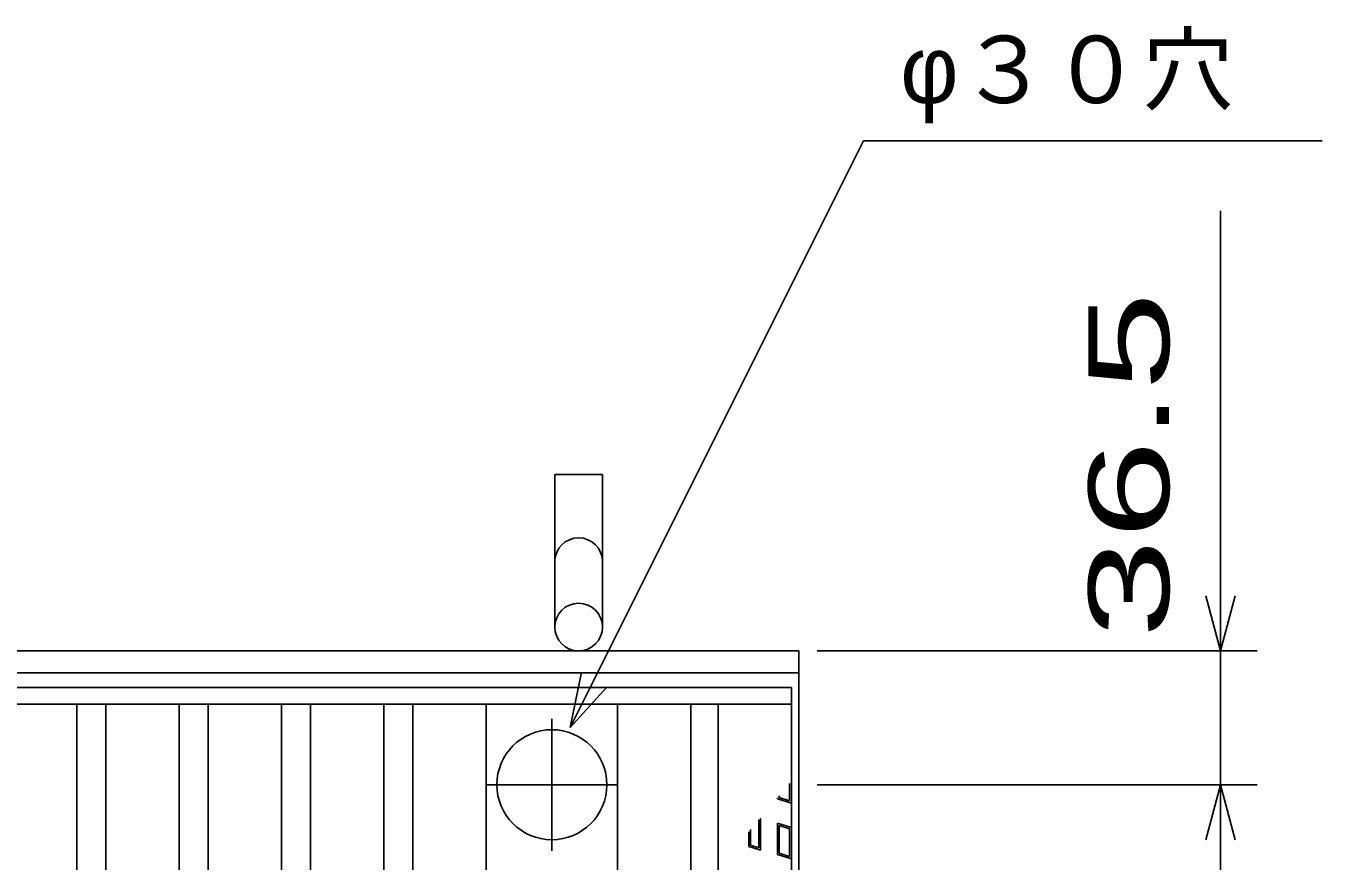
# Model space of a CAD drawing. Units: millimetres, scale not verified. Extents: x -13500 to 1731, y -1282 to 2535.
# Drawn here: x -560.7 to -207.3, y 256.2 to 484 of the extents above; entities that cross this region are included whole.
import ezdxf
from ezdxf.enums import TextEntityAlignment as Align

# ---------------------------------------------------------------- set-up
doc = ezdxf.new("R2010")
doc.units = ezdxf.units.MM
doc.header["$LTSCALE"] = 10
doc.linetypes.add('CHAIN', pattern=[18.5, 12, -1.5, 3.5, -1.5])
for name, color, linetype, lineweight in [('16', 3, 'Continuous', 25), ('17', 3, 'Continuous', 25), ('19', 6, 'Continuous', 25), ('22', 2, 'Continuous', 25)]:
    doc.layers.add(name, color=color, linetype=linetype, lineweight=lineweight)
doc.styles.add('ベクトル', font='')
doc.styles.get('ベクトル').set_extended_font_data('ベクトル')

msp = doc.modelspace()

# ---------------------------------------------------------------- linework, layer by layer
at = {"layer": '16'}
for p, q in [((-1348, 303.5), (-352, 303.5)), ((-352, 299), (-352, 303.5)), ((-1348, 299), (-352, 299)), ((-566.8, 299), (-546.8, 299)), ((-546.8, 8), (-546.8, 299)), ((-538.9, 8), (-538.9, 299)), ((-538.9, 299), (-518.9, 299)), ((-518.9, 8), (-518.9, 299)), ((-511, 8), (-511, 299)), ((-511, 299), (-491, 299)), ((-491, 8), (-491, 299)), ((-483.1, 8), (-483.1, 299)), ((-483.1, 299), (-463.1, 299)), ((-463.1, 8), (-463.1, 299)), ((-455.2, 8), (-455.2, 299)), ((-455.2, 299), (-435.2, 299)), ((-435.2, 8), (-435.2, 299)), ((-399.4, 8), (-399.4, 299)), ((-399.4, 299), (-379.4, 299)), ((-379.4, 8), (-379.4, 299)), ((-372, 8), (-372, 299)), ((-372, 299), (-352, 299)), ((-352, 8), (-352, 299))]:
    msp.add_line(p, q, dxfattribs=at)
at = {"layer": '16', "linetype": 'CHAIN'}
for p, q in [((-417.3, 259), (-417.3, 295)), ((-435.3, 277), (-399.3, 277))]:
    msp.add_line(p, q, dxfattribs=at)
at = {"layer": '16'}
for start, end in [(90, 270), (270, 90)]:
    msp.add_arc((-417.3, 277), 15, start, end, dxfattribs=at)
at = {"layer": '17'}
for p, q in [((-352.47, 277.35), (-352.47, 272.64)), ((-352, 277.91), (-352, 272)), ((-355.8, 273.14), (-355.8, 273.42)), ((-352, 272), (-355.8, 273.14)), ((-355.32, 273.49), (-355.32, 273.98)), ((-352.47, 272.64), (-355.32, 273.49)), ((-360.91, 267.38), (-360.86, 267.36)), ((-360.86, 267.36), (-360.86, 259.8)), ((-360.57, 267.77), (-360.38, 267.72)), ((-360.38, 267.72), (-360.38, 259.17)), ((-355.8, 266.49), (-352, 265.35)), ((-355.8, 257.94), (-355.8, 266.49)), ((-355.32, 265.85), (-352.47, 265)), ((-355.32, 258.29), (-355.32, 265.85)), ((-352, 265.35), (-352, 256.8)), ((-363.61, 260.13), (-363.61, 264.17)), ((-363.14, 260.49), (-363.14, 264.74)), ((-352.47, 265), (-352.47, 257.44)), ((-360.38, 259.17), (-363.61, 260.13)), ((-360.86, 259.8), (-363.14, 260.49)), ((-352.47, 257.44), (-355.32, 258.29)), ((-352, 256.8), (-355.8, 257.94))]:
    msp.add_line(p, q, dxfattribs=at)
at = {"layer": '19'}
for p, q in [((-416.5, 320), (-416.5, 361.62)), ((-416.5, 361.62), (-403.5, 361.62)), ((-403.5, 361.62), (-403.5, 320)), ((-1350, 313.5), (-350, 313.5)), ((-350, 253.5), (-350, 313.5)), ((-1350, 307.5), (-350, 307.5))]:
    msp.add_line(p, q, dxfattribs=at)
msp.add_circle((-410, 320), 6.5, dxfattribs=at)
msp.add_arc((-410, 337.84), 6.5, 0, 180, dxfattribs=at)
at = {"layer": '22', "color": 4}
for p, q in [((-412.3, 292.6), (-332.3, 452.6)), ((-332.3, 452.6), (-207.3, 452.6)), ((-235, 313.5), (-235, 433.5)), ((-235, 313.5), (-239, 328.5)), ((-235, 313.5), (-231, 328.5)), ((-345, 313.5), (-225, 313.5)), ((-235, 277), (-235, 313.5)), ((-412.3, 292.6), (-409.3, 307.2)), ((-412.3, 292.6), (-402.3, 303.6)), ((-345, 277), (-225, 277)), ((-239, 262), (-235, 277)), ((-231, 262), (-235, 277)), ((-235, 30), (-235, 277))]:
    msp.add_line(p, q, dxfattribs=at)

# ---------------------------------------------------------------- texts
at = {"layer": '22', "style": 'ベクトル'}
msp.add_text('φ３０穴', height=18.33, dxfattribs=at).set_placement((-322.3, 472.1), align=Align.MIDDLE_LEFT)
at = {"layer": '22', "style": 'ベクトル', "width": 1.65}
msp.add_text(' 36.5 ', height=21.99, rotation=90, dxfattribs=at).set_placement((-260, 303.5), align=Align.MIDDLE_LEFT)

doc.saveas('drawing.dxf')
